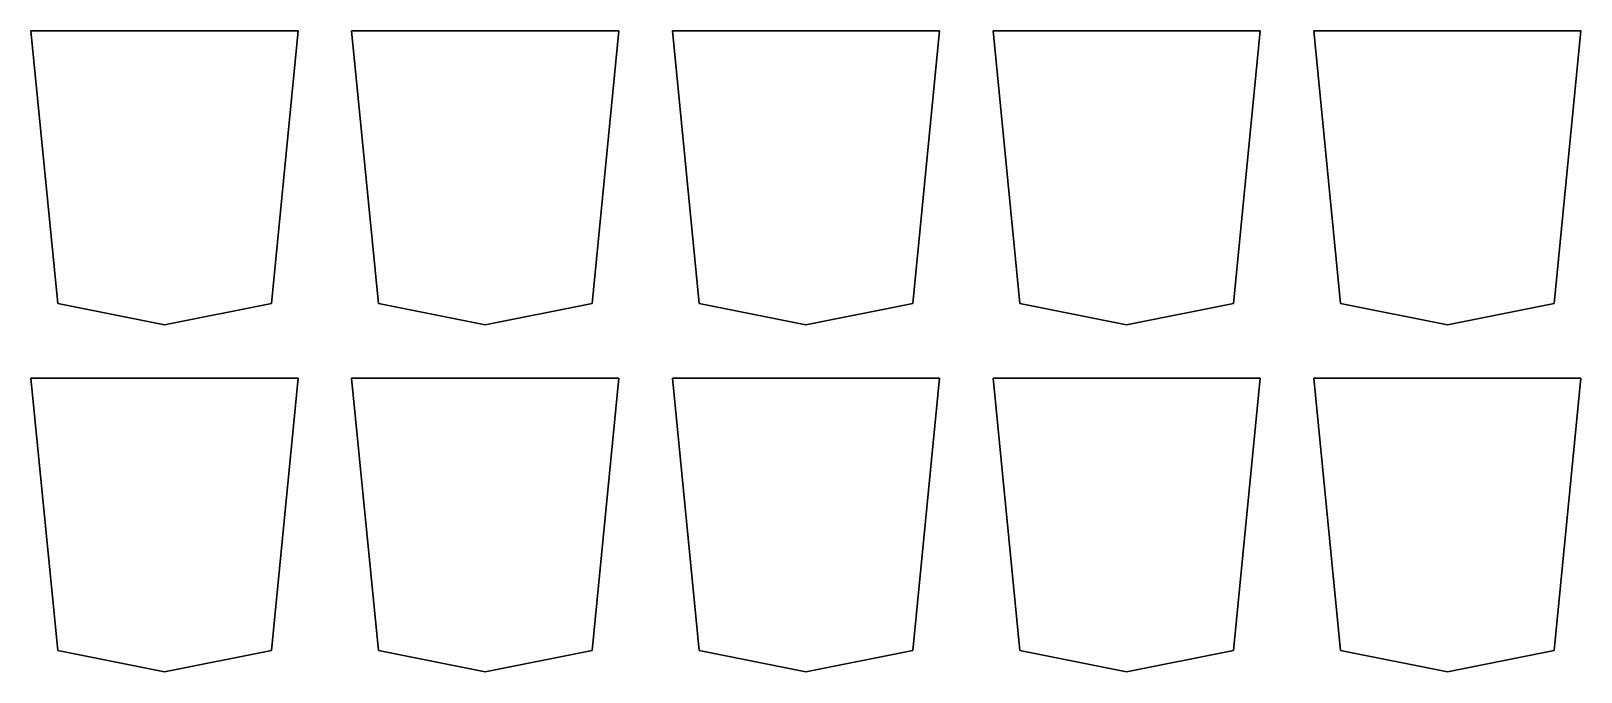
# Model space of a CAD drawing. Header units: millimetres. Extents: x 67 to 212, y -95 to -35.
import ezdxf

# ---------------------------------------------------------------- set-up
doc = ezdxf.new("R2010")
doc.units = ezdxf.units.MM
doc.layers.get('0').update_dxf_attribs({"linetype": 'CONTINUOUS'})

msp = doc.modelspace()

# ---------------------------------------------------------------- linework, layer by layer
for p, q in [((91.84, -35.02), (66.84, -35.02)), ((66.84, -35.02), (91.84, -35.02)), ((66.84, -35.02), (69.34, -60.52)), ((69.34, -60.52), (66.84, -35.02)), ((89.34, -60.52), (91.84, -35.02)), ((91.84, -35.02), (89.34, -60.52)), ((96.84, -35.02), (99.34, -60.52)), ((99.34, -60.52), (96.84, -35.02)), ((121.84, -35.02), (96.84, -35.02)), ((96.84, -35.02), (121.84, -35.02)), ((119.34, -60.52), (121.84, -35.02)), ((121.84, -35.02), (119.34, -60.52)), ((151.84, -35.02), (126.84, -35.02)), ((126.84, -35.02), (151.84, -35.02)), ((126.84, -35.02), (129.34, -60.52)), ((129.34, -60.52), (126.84, -35.02)), ((149.34, -60.52), (151.84, -35.02)), ((151.84, -35.02), (149.34, -60.52)), ((156.84, -35.02), (159.34, -60.52)), ((159.34, -60.52), (156.84, -35.02)), ((181.84, -35.02), (156.84, -35.02)), ((156.84, -35.02), (181.84, -35.02)), ((179.34, -60.52), (181.84, -35.02)), ((181.84, -35.02), (179.34, -60.52)), ((186.84, -35.02), (189.34, -60.52)), ((189.34, -60.52), (186.84, -35.02)), ((211.84, -35.02), (186.84, -35.02)), ((186.84, -35.02), (211.84, -35.02)), ((209.34, -60.52), (211.84, -35.02)), ((211.84, -35.02), (209.34, -60.52)), ((69.34, -60.52), (79.34, -62.52)), ((79.34, -62.52), (69.34, -60.52)), ((79.34, -62.52), (89.34, -60.52)), ((89.34, -60.52), (79.34, -62.52)), ((99.34, -60.52), (109.34, -62.52)), ((109.34, -62.52), (99.34, -60.52)), ((109.34, -62.52), (119.34, -60.52)), ((119.34, -60.52), (109.34, -62.52)), ((129.34, -60.52), (139.34, -62.52)), ((139.34, -62.52), (129.34, -60.52)), ((139.34, -62.52), (149.34, -60.52)), ((149.34, -60.52), (139.34, -62.52)), ((159.34, -60.52), (169.34, -62.52)), ((169.34, -62.52), (159.34, -60.52)), ((169.34, -62.52), (179.34, -60.52)), ((179.34, -60.52), (169.34, -62.52)), ((189.34, -60.52), (199.34, -62.52)), ((199.34, -62.52), (189.34, -60.52)), ((199.34, -62.52), (209.34, -60.52)), ((209.34, -60.52), (199.34, -62.52)), ((66.84, -67.52), (69.34, -93.02)), ((69.34, -93.02), (66.84, -67.52)), ((91.84, -67.52), (66.84, -67.52)), ((66.84, -67.52), (91.84, -67.52)), ((89.34, -93.02), (91.84, -67.52)), ((91.84, -67.52), (89.34, -93.02)), ((121.84, -67.52), (96.84, -67.52)), ((96.84, -67.52), (121.84, -67.52)), ((96.84, -67.52), (99.34, -93.02)), ((99.34, -93.02), (96.84, -67.52)), ((119.34, -93.02), (121.84, -67.52)), ((121.84, -67.52), (119.34, -93.02)), ((126.84, -67.52), (129.34, -93.02)), ((129.34, -93.02), (126.84, -67.52)), ((151.84, -67.52), (126.84, -67.52)), ((126.84, -67.52), (151.84, -67.52)), ((149.34, -93.02), (151.84, -67.52)), ((151.84, -67.52), (149.34, -93.02)), ((181.84, -67.52), (156.84, -67.52)), ((156.84, -67.52), (181.84, -67.52)), ((156.84, -67.52), (159.34, -93.02)), ((159.34, -93.02), (156.84, -67.52)), ((179.34, -93.02), (181.84, -67.52)), ((181.84, -67.52), (179.34, -93.02)), ((186.84, -67.52), (189.34, -93.02)), ((189.34, -93.02), (186.84, -67.52)), ((211.84, -67.52), (186.84, -67.52)), ((186.84, -67.52), (211.84, -67.52)), ((209.34, -93.02), (211.84, -67.52)), ((211.84, -67.52), (209.34, -93.02)), ((69.34, -93.02), (79.34, -95.02)), ((79.34, -95.02), (69.34, -93.02)), ((79.34, -95.02), (89.34, -93.02)), ((89.34, -93.02), (79.34, -95.02)), ((99.34, -93.02), (109.34, -95.02)), ((109.34, -95.02), (99.34, -93.02)), ((109.34, -95.02), (119.34, -93.02)), ((119.34, -93.02), (109.34, -95.02)), ((129.34, -93.02), (139.34, -95.02)), ((139.34, -95.02), (129.34, -93.02)), ((139.34, -95.02), (149.34, -93.02)), ((149.34, -93.02), (139.34, -95.02)), ((159.34, -93.02), (169.34, -95.02)), ((169.34, -95.02), (159.34, -93.02)), ((169.34, -95.02), (179.34, -93.02)), ((179.34, -93.02), (169.34, -95.02)), ((189.34, -93.02), (199.34, -95.02)), ((199.34, -95.02), (189.34, -93.02)), ((199.34, -95.02), (209.34, -93.02)), ((209.34, -93.02), (199.34, -95.02))]:
    msp.add_line(p, q)
for points in [[(66.84, -35.02), (91.84, -35.02), (89.34, -60.52), (79.34, -62.52), (69.34, -60.52)], [(91.84, -35.02), (66.84, -35.02), (69.34, -60.52), (79.34, -62.52), (89.34, -60.52)], [(121.84, -35.02), (96.84, -35.02), (99.34, -60.52), (109.34, -62.52), (119.34, -60.52)], [(96.84, -35.02), (121.84, -35.02), (119.34, -60.52), (109.34, -62.52), (99.34, -60.52)], [(126.84, -35.02), (151.84, -35.02), (149.34, -60.52), (139.34, -62.52), (129.34, -60.52)], [(151.84, -35.02), (126.84, -35.02), (129.34, -60.52), (139.34, -62.52), (149.34, -60.52)], [(156.84, -35.02), (181.84, -35.02), (179.34, -60.52), (169.34, -62.52), (159.34, -60.52)], [(181.84, -35.02), (156.84, -35.02), (159.34, -60.52), (169.34, -62.52), (179.34, -60.52)], [(211.84, -35.02), (186.84, -35.02), (189.34, -60.52), (199.34, -62.52), (209.34, -60.52)], [(186.84, -35.02), (211.84, -35.02), (209.34, -60.52), (199.34, -62.52), (189.34, -60.52)], [(66.84, -67.52), (91.84, -67.52), (89.34, -93.02), (79.34, -95.02), (69.34, -93.02)], [(91.84, -67.52), (66.84, -67.52), (69.34, -93.02), (79.34, -95.02), (89.34, -93.02)], [(121.84, -67.52), (96.84, -67.52), (99.34, -93.02), (109.34, -95.02), (119.34, -93.02)], [(96.84, -67.52), (121.84, -67.52), (119.34, -93.02), (109.34, -95.02), (99.34, -93.02)], [(151.84, -67.52), (126.84, -67.52), (129.34, -93.02), (139.34, -95.02), (149.34, -93.02)], [(126.84, -67.52), (151.84, -67.52), (149.34, -93.02), (139.34, -95.02), (129.34, -93.02)], [(156.84, -67.52), (181.84, -67.52), (179.34, -93.02), (169.34, -95.02), (159.34, -93.02)], [(181.84, -67.52), (156.84, -67.52), (159.34, -93.02), (169.34, -95.02), (179.34, -93.02)], [(186.84, -67.52), (211.84, -67.52), (209.34, -93.02), (199.34, -95.02), (189.34, -93.02)], [(211.84, -67.52), (186.84, -67.52), (189.34, -93.02), (199.34, -95.02), (209.34, -93.02)]]:
    msp.add_lwpolyline(points, close=True)

doc.saveas('drawing.dxf')
